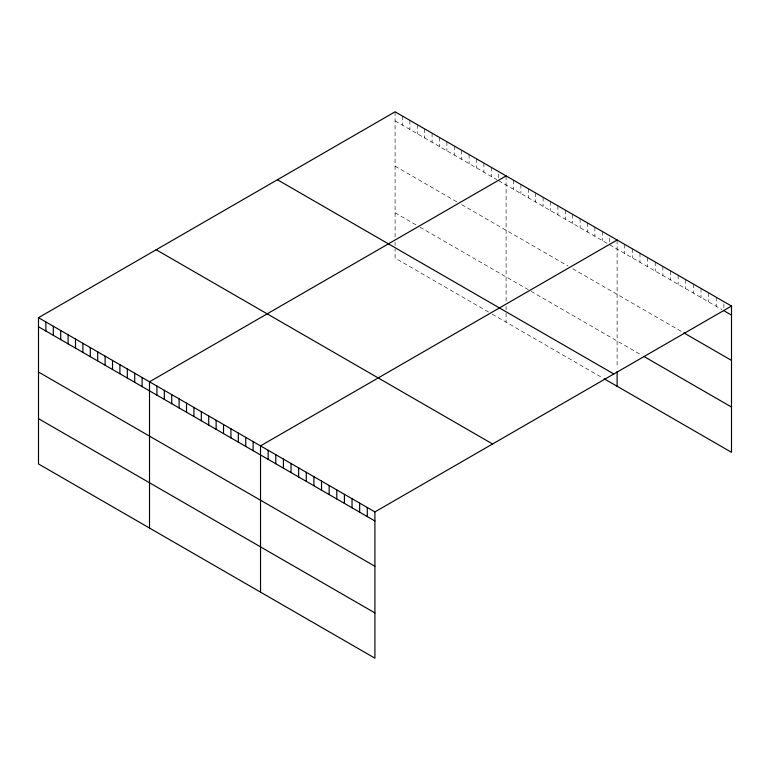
<?xml version="1.0" encoding="UTF-8"?>
<svg xmlns="http://www.w3.org/2000/svg" width="770" height="770" viewBox="0 0 770 770"><rect width="100%" height="100%" fill="white"/><g stroke="black" fill="none" stroke-linecap="round" stroke-linejoin="round"><path stroke-width="0.58" stroke-dasharray="3.85 2.89" d="M395.087 111.814L395.087 237.709M395.087 120.89L496.852 179.641M498.7 180.709L607.867 243.744M609.715 244.812L721.971 309.617M395.087 166.166L457.072 201.952M461.692 204.618L568.087 266.045M572.716 268.72L682.884 332.322M395.087 212.809L416.368 225.09M420.064 227.227L528.307 289.722M531.079 291.329L641.901 355.307M488.526 312.033L395.087 258.085L395.087 249.028M492.222 314.17L602.313 377.724M723.877 303.909L723.877 308.443M716.254 297.239L716.254 306.316M708.621 292.841L708.621 301.907M700.998 288.432L700.998 297.509M693.375 284.034L693.375 293.11M685.752 279.625L685.752 288.702M678.12 275.227L678.12 284.303M670.497 270.828L670.497 279.895M662.874 266.42L662.874 275.496M655.251 262.021L655.251 271.098M647.618 257.613L647.618 266.69M639.995 253.214L639.995 262.291M632.372 248.816L632.372 257.883M624.749 244.408L624.749 253.484M617.116 240.009L617.116 368.166M609.715 238.007L609.715 242.54M602.313 231.462L602.313 240.538M594.912 227.189L594.912 236.265M587.51 222.915L587.51 231.991M580.118 218.642L580.118 227.718M572.716 214.368L572.716 223.444M565.315 210.095L565.315 219.171M557.913 205.821L557.913 214.897M550.512 201.548L550.512 210.624M543.11 197.274L543.11 206.35M535.708 193.001L535.708 202.077M528.307 188.727L528.307 197.803M520.905 184.463L520.905 193.53M513.503 180.19L513.503 189.256M506.102 175.916L506.102 301.802M506.102 306.335L506.102 309.723M506.102 313.12L506.102 322.178M498.7 173.905L498.7 178.448M491.298 167.369L491.298 176.436M483.897 163.096L483.897 172.162M476.495 158.822L476.495 167.899M469.094 154.549L469.094 163.625M461.692 150.275L461.692 159.352M454.29 146.002L454.29 155.078M446.889 141.728L446.889 150.805M439.487 137.455L439.487 146.531M432.095 133.181L432.095 142.258M424.694 128.908L424.694 137.984M417.292 124.634L417.292 133.71M409.89 120.361L409.89 129.437M402.489 116.087L402.489 125.163M395.087 242.232L395.087 245.63"/><path stroke-width="1.16" d="M731.5 306.046L374.913 511.915L374.913 658.186L38.5 463.954L38.5 317.692L395.087 111.814L731.5 306.046L731.5 452.308L604.171 378.792M506.102 175.916L149.515 381.785L149.515 528.047M617.116 240.009L260.529 445.878L260.529 592.149M723.877 310.714L731.5 315.123M683.837 332.881L731.5 360.389M643.807 356.404L731.5 407.041M277.412 179.756L613.825 373.979M156.175 249.75L492.588 443.982M38.5 317.692L374.913 511.915M38.5 326.759L374.913 520.992M38.5 372.035L374.913 566.268M38.5 418.678L374.913 612.91M617.116 371.554L617.116 386.271M367.29 507.517L367.29 516.593M359.667 503.108L359.667 512.185M352.034 498.71L352.034 507.786M344.411 494.311L344.411 503.378M336.788 489.903L336.788 498.979M329.165 485.504L329.165 494.581M321.533 481.096L321.533 490.172M313.91 476.697L313.91 485.774M306.287 472.299L306.287 481.365M298.664 467.891L298.664 476.967M291.031 463.492L291.031 472.568M283.408 459.084L283.408 468.16M275.785 454.685L275.785 463.761M268.162 450.286L268.162 459.353M253.128 441.605L253.128 450.681M245.736 437.331L245.736 446.408M238.334 433.058L238.334 442.134M230.933 428.784L230.933 437.861M223.531 424.511L223.531 433.587M216.129 420.247L216.129 429.314M208.728 415.973L208.728 425.04M201.326 411.7L201.326 420.767M193.924 407.426L193.924 416.493M186.523 403.153L186.523 412.219M179.121 398.879L179.121 407.946M171.72 394.606L171.72 403.682M164.318 390.332L164.318 399.409M156.916 386.059L156.916 395.135M142.113 377.512L142.113 386.588M134.712 373.238L134.712 382.315M127.31 368.965L127.31 378.041M119.908 364.691L119.908 373.768M112.507 360.418L112.507 369.494M105.115 356.144L105.115 365.221M97.713 351.871L97.713 360.947M90.311 347.597L90.311 356.674M82.91 343.324L82.91 352.4M75.508 339.06L75.508 348.127M68.107 334.786L68.107 343.853M60.705 330.513L60.705 339.58M53.303 326.239L53.303 335.306M45.902 321.966L45.902 331.033"/></g></svg>
